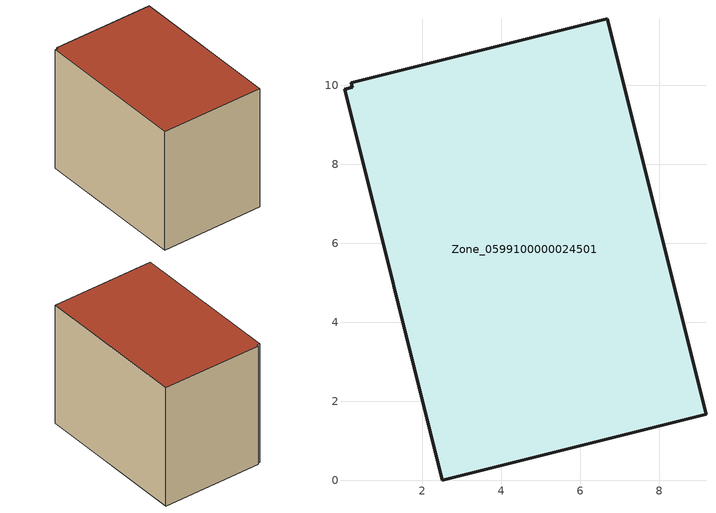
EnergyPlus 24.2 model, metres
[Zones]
Zone_0599100000024501
 floor ground (C_G): 0.03,9.9 0.23,9.95 0.2,10.06 6.68,11.69 9.18,1.68 2.5,0 z0
 wall outside (C_F): 9.18,1.68 6.68,11.69 0.2,10.06 0.23,9.95 0.03,9.9 2.5,0 9.18,1.68 z0:8.27
 roof outside (C_R): 0.23,9.95 0.03,9.9 2.5,0 9.18,1.68 6.68,11.69 0.2,10.06 z8.27
[BUILDING]
Pand.0599100000024501: North Axis=0; Terrain=City; Loads Convergence Tolerance Value=0.04; Temperature Convergence Tolerance Value=0.4; Solar Distribution=FullExterior; Maximum Number of Warmup Days=25; Minimum Number of Warmup Days=1
[Site:Location]
Rotterdam.The.Hague.AP_ZH_NLD Design_Conditions: Latitude=51.96; Longitude=4.45; Time Zone=1; Elevation=-4.5
[SITE:GROUNDTEMPERATURE:BUILDINGSURFACE]
18, 18, 18, 18, 18, 18, 18, 18, 18, 18, 18, 18
[MATERIAL] Thermal Absorptance=0.9; Solar Absorptance=0.7; Visible Absorptance=0.7
Name | Roughness | Thickness | Conductivity | Density | Specific Heat
G.TI.1992-2005 | MediumSmooth | 0.15 | 0.06 | 540 | 1210
F.TI.1992-2005 | Rough | 0.3 | 0.12 | 1920 | 840
R.TI.1992-2005 | MediumRough | 0.2 | 0.08 | 1500 | 1000
[CONSTRUCTION]
C_G: G.TI.1992-2005
C_F: F.TI.1992-2005
C_R: R.TI.1992-2005
[ZONE]
Zone_0599100000024501: Type=1; Multiplier=1; Ceiling Height=Autocalculate; Volume=Autocalculate; Floor Area=autocalculate; Part of Total Floor Area=Yes
[ZONEINFILTRATION:DESIGNFLOWRATE]
Infil_Zone_0599100000024501: Zone or ZoneList or Space or SpaceList=Zone_0599100000024501; Schedule=AlwaysOn; Design Flow Rate Calculation Method=Flow/Area; Flow Rate per Floor Area=0.0015; Constant Term Coefficient=1; Temperature Term Coefficient=0; Velocity Term Coefficient=0; Velocity Squared Term Coefficient=0
[HVACTEMPLATE:ZONE:IDEALLOADSAIRSYSTEM]
Zone_0599100000024501: Maximum Heating Supply Air Temperature=50; Minimum Cooling Supply Air Temperature=13; Maximum Heating Supply Air Humidity Ratio=0.0156; Minimum Cooling Supply Air Humidity Ratio=0.0077; Heating Limit=NoLimit; Cooling Limit=NoLimit; Dehumidification Control Type=ConstantSensibleHeatRatio; Cooling Sensible Heat Ratio=0.7; Dehumidification Setpoint=60; Humidification Control Type=None; Humidification Setpoint=30; Outdoor Air Method=None; Outdoor Air Flow Rate per Person=0.00944; Outdoor Air Flow Rate per Zone Floor Area=0; Outdoor Air Flow Rate per Zone=0; Demand Controlled Ventilation Type=None; Outdoor Air Economizer Type=NoEconomizer; Heat Recovery Type=None; Sensible Heat Recovery Effectiveness=0.7; Latent Heat Recovery Effectiveness=0.65
[ZONECONTROL:THERMOSTAT]
ThermostatControl_Zone_0599100000024501: Zone or ZoneList=Zone_0599100000024501; Control Type Schedule=DualSetpointControlType; Control 1=Thermostat_Zone_0599100000024501; Temperature Difference Between Cutout And Setpoint=0
[THERMOSTATSETPOINT:DUALSETPOINT]
Thermostat_Zone_0599100000024501: Heating Setpoint Temperature Schedule=HeatingSetpoint_Zone_0599100000024501; Cooling Setpoint Temperature Schedule=CoolingSetpoint_Zone_0599100000024501
[SCHEDULE:COMPACT]
HeatingSetpoint_Zone_0599100000024501: Through: 12/31, For: AllDays, Until: 24:00, 21
CoolingSetpoint_Zone_0599100000024501: Through: 12/31, For: AllDays, Until: 24:00, 24
DualSetpointControlType: Through: 12/31, For: AllDays, Until: 24:00, 4
AlwaysOn: Through: 12/31, For: AllDays, Until: 24:00, 1
